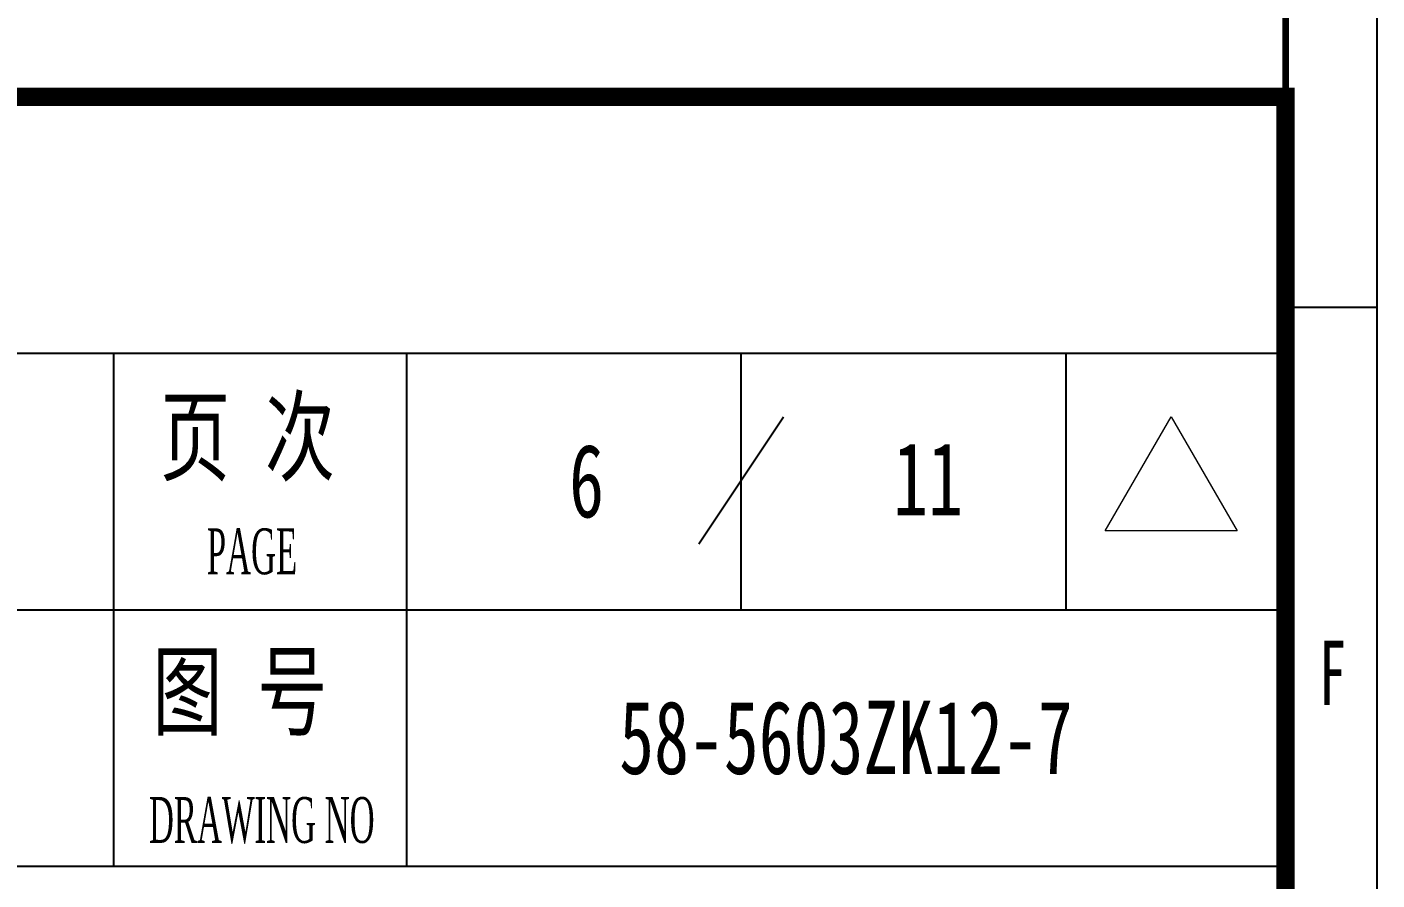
# Model space of a CAD drawing. Header units: millimetres. Extents: x -705761 to 1364679, y -410401 to 446404.
# Drawn here: x 201702 to 209074, y -113358 to -108703 of the extents above; entities that cross this region are included whole.
import ezdxf
from ezdxf.enums import TextEntityAlignment as Align

# ---------------------------------------------------------------- set-up
doc = ezdxf.new("R2010")
doc.units = ezdxf.units.MM
doc.layers.add('lzbdyc', color=9, linetype='Continuous', plot=False, transparency=0.9)
doc.layers.add('TK', color=7, linetype='Continuous')
doc.layers.add('模板-签名-公用', color=3, linetype='Continuous')
doc.layers.add('图框', color=7, linetype='Continuous', lineweight=13)
doc.styles.get("Standard").update_dxf_attribs({"font": 'arial.ttf'})
doc.styles.add('Style-Times New Roman', font='times.ttf')
doc.styles.add('Style-仿宋_GB2312', font='')
doc.styles.add('宋体', font='', dxfattribs={"width": 0.7, "height": 2.5})
doc.styles.add('宋体_1', font='', dxfattribs={"width": 0.7, "height": 2.386364})
doc.styles.get('Style-仿宋_GB2312').set_extended_font_data('仿宋_GB2312')
doc.styles.get('宋体').set_extended_font_data('SimSun')
doc.styles.get('宋体_1').set_extended_font_data('SimSun')

# ---------------------------------------------------------------- blocks, each defined once
blk = doc.blocks.new('BSIET_通用图框_A3_1')
at = {"layer": '图框', "color": 7, "linetype": 'Continuous', "lineweight": 25}
blk.add_line((0, 49.5), (-5, 49.5), dxfattribs=at)
at = {"layer": '图框', "lineweight": 25}
blk.add_lwpolyline([(-420, 297), (0, 297), (0, 0), (-420, 0)], close=True, dxfattribs=at)
at = {"layer": '图框', "lineweight": 100}
blk.add_lwpolyline([(-395, 292), (-5, 292), (-5, 5), (-395, 5)], close=True, dxfattribs=at)
at = {"layer": 'TK', "style": '宋体_1', "width": 0.7, "flags": 3}
for tag, p in [('LZCO_NGZBS-W50-H30-D10_T7', (-43.865, 279.748)), ('LZCO_NJN-W50-H30-D10_T7', (-42.728, 248.654))]:
    blk.add_attdef(tag, text='', height=3, dxfattribs=at).set_placement(p, align=Align.MIDDLE_CENTER)
at = {"layer": 'TK', "style": '宋体', "width": 0.7, "flags": 3}
for tag, p in [('LZHQ_N会签6_T6_H6', (-407.253, 57.082)), ('LZHQ_N会签5_T6_H6', (-407.253, 49.082)), ('LZHQ_N会签4_T6_H6', (-407.253, 41.082)), ('LZHQ_N会签3_T6_H6', (-407.253, 33.082)), ('LZHQ_N会签2_T6_H6', (-407.253, 25.082)), ('LZHQ_N会签1_T6_H6', (-407.253, 17.082))]:
    blk.add_attdef(tag, text='', height=2.5, dxfattribs=at).set_placement(p, align=Align.MIDDLE)
at = {"layer": '图框', "color": 7, "linetype": 'Continuous', "lineweight": 25, "style": 'Style-仿宋_GB2312', "width": 0.628572}
blk.add_text('F', height=3.5, dxfattribs=at).set_placement((-2.426, 29.556), align=Align.MIDDLE_CENTER)
at = {"layer": '模板-签名-公用', "style": '宋体', "width": 0.7}
blk.add_attdef('LZTQINS', text='', height=2, dxfattribs=at).set_placement((-5, 5), align=Align.MIDDLE)
at = {"layer": '模板-签名-公用', "style": '宋体', "width": 0.7, "flags": 3}
blk.add_attdef('LZFRAME', (-40.909, 2.064), '', height=3, dxfattribs=at)
blk = doc.blocks.new('BSIET_通用图纸_A3(2024)_1')
at = {"layer": 'lzbdyc'}
blk.add_line((-29.716, 28), (-29.716, 42), dxfattribs=at)
at = {"layer": '图框', "color": 7, "linetype": 'Continuous', "lineweight": 25}
for p, q in [((-282, 42), (0, 42)), ((-64, 42), (-64, 14)), ((-48, 42), (-48, 14)), ((-12, 42), (-12, 28)), ((-27.406, 38.515), (-32.027, 31.584)), ((-282, 28), (0, 28)), ((-282, 14), (0, 14))]:
    blk.add_line(p, q, dxfattribs=at)
at = {"layer": '图框', "const_width": 1}
blk.add_lwpolyline([(-390, 56), (0, 56), (0, 0), (-390, 0)], close=True, dxfattribs=at)
at = {"layer": '图框', "color": 7, "linetype": 'Continuous', "lineweight": 20, "flags": 128}
blk.add_lwpolyline([(-2.64, 32.298), (-9.84, 32.298), (-6.24, 38.534), (-2.64, 32.298)], dxfattribs=at)
at = {"layer": '图框', "color": 7, "linetype": 'Continuous', "lineweight": 20}
for s, height, style, width, p in [('页 次', 4, 'Style-仿宋_GB2312', 0.7, (-56.676, 37.448)), ('DRAWING NO', 2.5, 'Style-Times New Roman', 0.5, (-55.898, 16.524))]:
    blk.add_text(s, height=height, dxfattribs=dict(at, style=style, width=width)).set_placement(p, align=Align.MIDDLE_CENTER)
at = {"layer": '图框', "color": 7, "linetype": 'Continuous'}
for s, height, style, width, p in [('PAGE', 2.5, 'Style-Times New Roman', 0.5, (-58.897, 29.939)), (' 图 号', 4, 'Style-仿宋_GB2312', 0.7, (-63.768, 21.556))]:
    blk.add_text(s, height=height, dxfattribs=dict(at, style=style, width=width)).set_placement(p)
at = {"layer": '图框', "style": '宋体_1', "width": 0.7, "flags": 3}
for tag, height, p in [('LZCO_NYLGD-W67-H36-D10_T7', 3, (-48.392, 100.291)), ('N审定_T5', 2.5, (-250.932, 52.29)), ('N审核_T5', 2.5, (-250.932, 45.29)), ('N校对_T5', 2.5, (-250.932, 38.29)), ('N设计_T5', 2.5, (-250.932, 31.29)), ('LZCO_NCB-W67-H36-D10_T7', 3, (-321.619, 27.878)), ('N制图_T5', 2.5, (-250.932, 24.29))]:
    blk.add_attdef(tag, text='', height=height, dxfattribs=at).set_placement(p, align=Align.MIDDLE_CENTER)
at = {"layer": '图框', "color": 7, "style": 'Style-仿宋_GB2312'}
for tag, height, width, p in [('质量', 3, 0.7, (-191, 52.5)), ('材料', 3, 0.7, (-190.903, 45.848)), ('比例', 3, 0.7, (-190.837, 38.492)), ('总页数', 4, 0.7, (-19.517, 35.142)), ('页码', 4, 0.7, (-38.162, 35.008)), ('版本号', 2.5, 0.7, (-6.24, 34.377)), ('出图日期', 3, 0.7, (-190.837, 31.492)), ('专业', 3, 0.7, (-190.837, 24.492)), ('图号', 4, 0.7, (-24, 21)), ('设计阶段', 3, 0.7, (-240.288, 17.582)), ('件号', 3, 0.7, (-190.837, 17.492)), ('装配图号', 3, 0.68, (-240.448, 10.88)), ('项目编号', 3, 0.7, (-190.837, 10.492))]:
    blk.add_attdef(tag, text='', height=height, dxfattribs=dict(at, width=width)).set_placement(p, align=Align.MIDDLE)
at = {"layer": '图框', "style": '宋体_1', "width": 0.7, "flags": 3}
for tag, p in [('N审定_T6_H12_MV0.5_W15', (-231.906, 51.507)), ('N审核_T6_H12_MV0.5_W15', (-231.906, 44.507)), ('N校对_T6_H12_MV0.5_W15', (-231.906, 37.507)), ('N设计_T6_H12_MV0.5_W15', (-231.906, 30.507)), ('N制图_T6_H12_MV0.5_W15', (-231.906, 23.507))]:
    blk.add_attdef(tag, text='', height=1.5, dxfattribs=at).set_placement(p, align=Align.CENTER)
at = {"layer": '图框', "color": 7, "lineweight": 30, "width": 0.7, "flags": 104}
for tag, p in [('项目名称', (-79.178, 49.101)), ('子项', (-111.074, 34.832)), ('图名', (-111, 21))]:
    blk.add_attdef(tag, text='', height=4, dxfattribs=at).set_placement(p, align=Align.MIDDLE_CENTER)
at = {"layer": '图框', "style": '宋体', "width": 0.7, "flags": 3}
blk.add_attdef('LZBARCODE_T1', text='', height=3, dxfattribs=at).set_placement((-364.444, 3.341), align=Align.BOTTOM_RIGHT)

msp = doc.modelspace()

# ---------------------------------------------------------------- block references
at = {"layer": '图框', "color": 1, "lineweight": 15, "xscale": 100, "yscale": 100, "zscale": 100}
msp.add_blockref('BSIET_通用图框_A3_1', (209073.96, -115183.02), dxfattribs=at)
at = {"layer": '图框', "color": 1, "lineweight": 15}
ref = msp.add_blockref('BSIET_通用图纸_A3(2024)_1', (208573.96, -114683.02), dxfattribs=dict(at, xscale=100, yscale=100, zscale=100))
ref.add_attrib('页码', '6', dxfattribs={"color": 7, "height": 400, "style": 'Style-仿宋_GB2312', "width": 0.7}).set_placement((204757.74, -111182.25), align=Align.MIDDLE)
ref.add_attrib('总页数', '11', dxfattribs={"color": 7, "height": 400, "style": 'Style-仿宋_GB2312', "width": 0.7}).set_placement((206622.3, -111168.84), align=Align.MIDDLE)
ref.add_attrib('图号', '58-5603ZK12-7', dxfattribs={"color": 7, "height": 400, "style": 'Style-仿宋_GB2312', "width": 0.7}).set_placement((206173.96, -112583.02), align=Align.MIDDLE)

doc.saveas('drawing.dxf')
